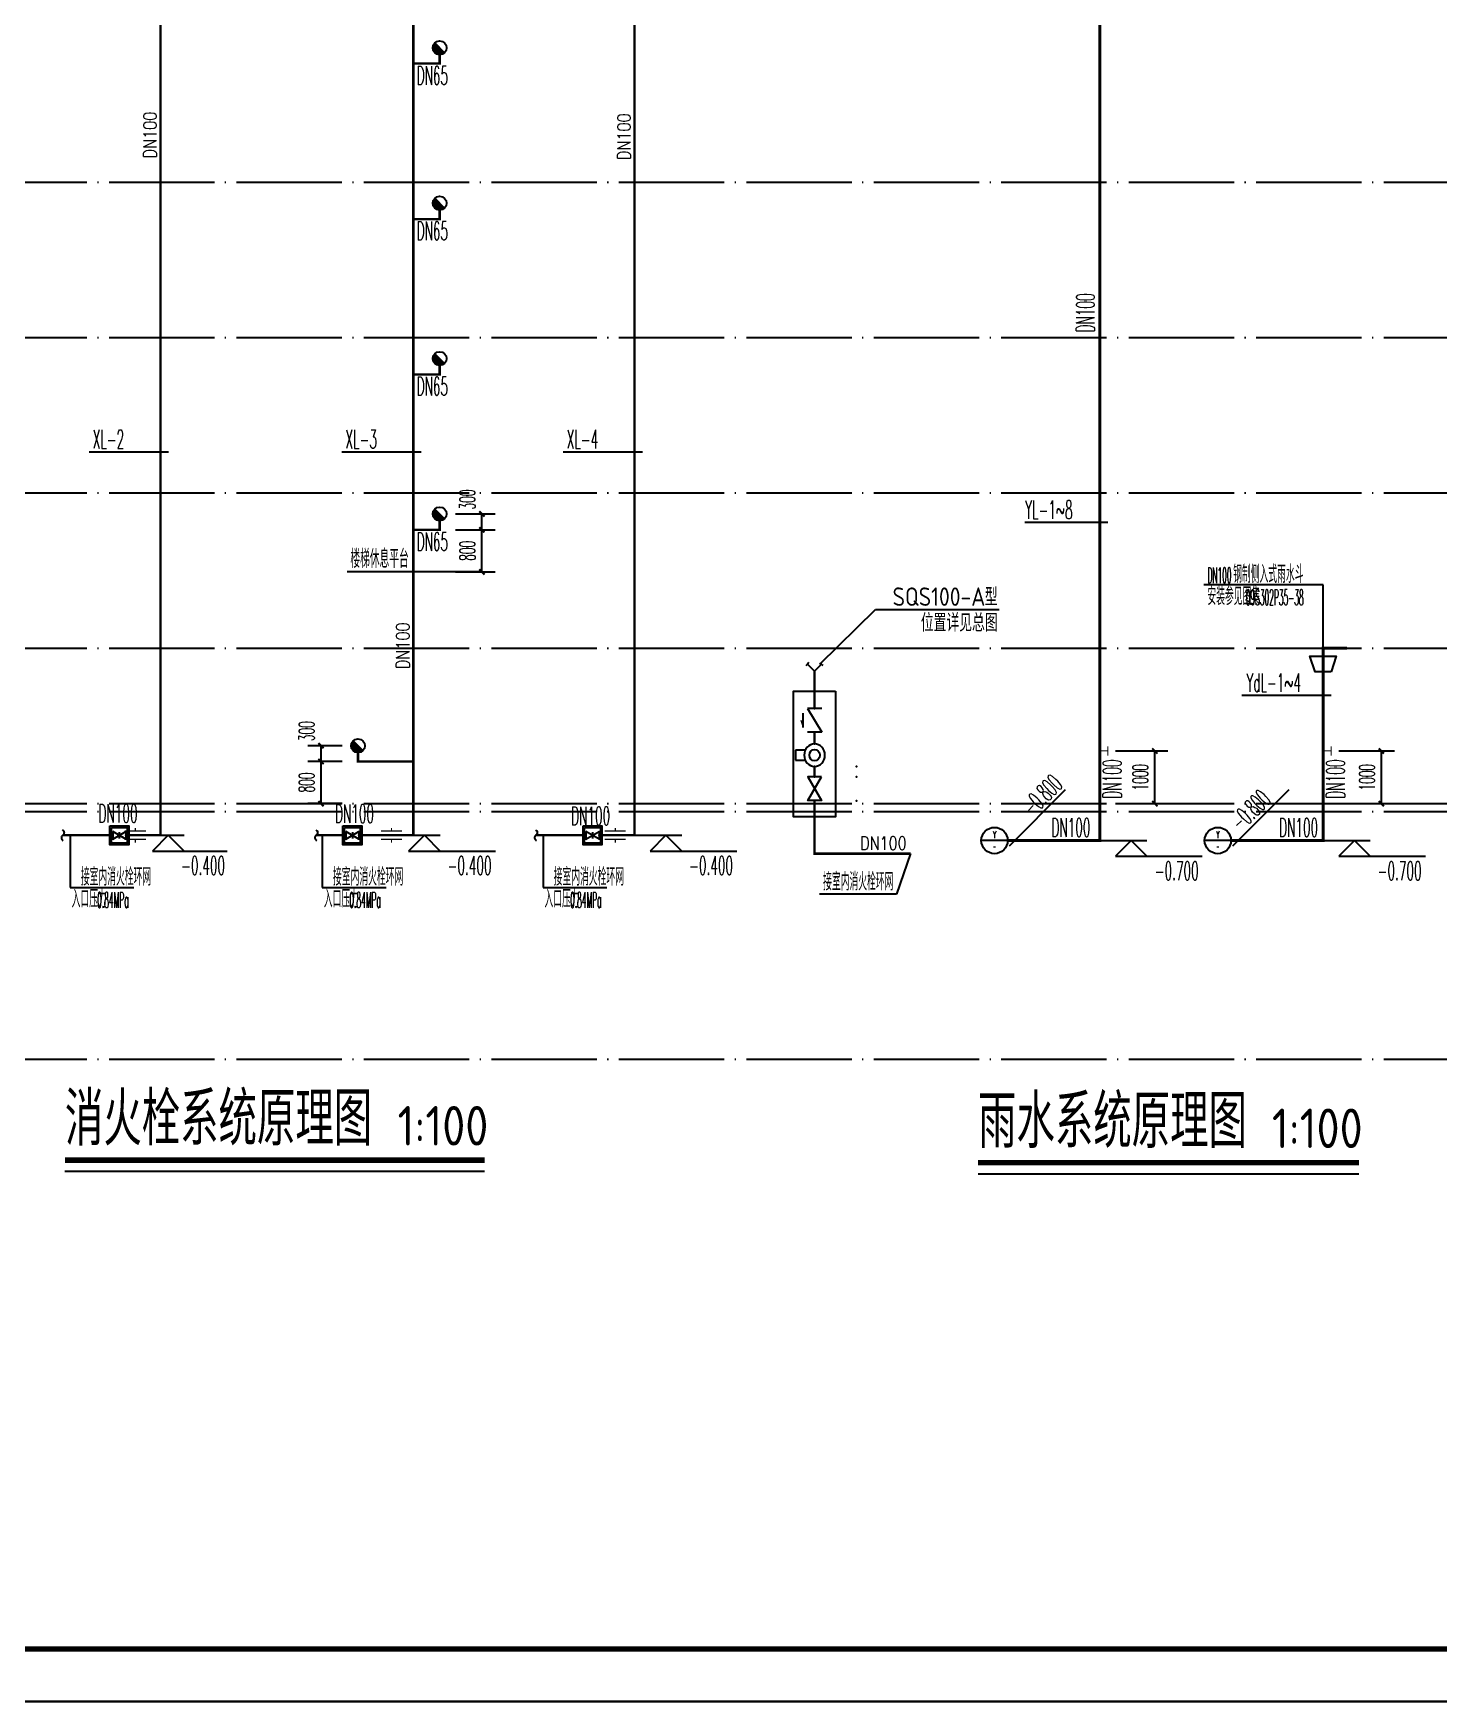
# Model space of a CAD drawing. Extents: x 27938 to 1507990, y 110129 to 923079.
# Drawn here: x 1215721 to 1242401, y 644286 to 675961 of the extents above; entities that cross this region are included whole.
import ezdxf
from ezdxf.enums import TextEntityAlignment as Align

# ---------------------------------------------------------------- set-up
doc = ezdxf.new("R2010")
doc.units = 0
doc.header["$LTSCALE"] = 1000
doc.header["$MEASUREMENT"] = 0
doc.linetypes.add('DOTE', pattern=[2.42, 2, -0.2, 0.02, -0.2])
for name, color, linetype in [('-JS', 4, 'Continuous'), ('DIM_SYMB', 3, 'Continuous'), ('DIM_不分区消火栓', 1, 'Continuous'), ('DIM_消防', 3, 'Continuous'), ('DIM_雨水', 4, 'Continuous'), ('EQUIP_污水', 7, 'Continuous'), ('EQUIP_消火栓', 7, 'Continuous'), ('EQUIP_消防', 7, 'Continuous'), ('EQUIP_阀门', 7, 'Continuous'), ('PIPE-不分区消火栓', 1, 'TG_X'), ('PIPE-雨水', 4, 'TG_Y'), ('TEXT_不分区消火栓', 7, 'Continuous'), ('TWT', 7, 'Continuous'), ('TWT_DIM', 3, 'Continuous'), ('TWT_ELEV', 3, 'Continuous'), ('TWT_LEAD', 3, 'Continuous'), ('TWT_TITLE', 7, 'Continuous'), ('VALVE_污水', 7, 'Continuous'), ('VALVE_消防', 7, 'Continuous'), ('VPIPE_DIM', 3, 'Continuous'), ('WELL_雨水', 4, 'Continuous'), ('图框', 140, 'Continuous')]:
    doc.layers.add(name, color=color, linetype=linetype)
doc.styles.add('_TCH_DIM_T3', font='SIMPLEX.shx', dxfattribs={"width": 0.494118, "bigfont": 'GBCBIG.shx'})
doc.styles.add('_TWT_PIPEDN', font='SIMPLEX', dxfattribs={"width": 0.8, "height": 3.5, "bigfont": 'HZTXT'})
doc.styles.add('_TWT_SERIAL', font='SIMPLEX', dxfattribs={"width": 0.8, "height": 3.5, "bigfont": 'HZTXT'})
doc.styles.get("Standard").update_dxf_attribs({"font": 'gbenor.shx', "bigfont": 'gbcbig.shx'})
doc.styles.add('TG_LINETYPE', font='SIMPLEX', dxfattribs={"width": 0.8, "height": 3, "bigfont": 'HZTXT'})
doc.linetypes.add('TG_X', pattern='A,2,-0.229,["X",TG_LINETYPE,S=0.1,R=0,X=-0.229,Y=-0.15],0', length=2.229)
doc.linetypes.add('TG_Y', pattern='A,2,-0.229,["Y",TG_LINETYPE,S=0.1,R=0,X=-0.229,Y=-0.15],0', length=2.229)
doc.dimstyles.new('_TWT_ARCH&&100', dxfattribs={"dimtxt": 297.5, "dimasz": 100, "dimexe": 250, "dimexo": 300, "dimgap": 126.25, "dimtad": 1, "dimdec": 0, "dimzin": 0, "dimdsep": 46, "dimtxsty": '_TCH_DIM_T3', "dimblk": 'ARCHTICK', "dimcen": 0.09, "dimclrt": 7, "dimazin": 2, "dimtfac": 1, "dimtdec": 0, "dimtix": 1, "dimtmove": 2, "dimatfit": 3, "dimfxl": 1, "dimtolj": 1, "dimtzin": 0, "dimarcsym": 0})

# ---------------------------------------------------------------- blocks, each defined once
blk = doc.blocks.new('$TwtSys$00000386')
blk.add_line((-93, 93, 0), (93, -93, 0))
blk.add_circle((0, 0, 0), 131)
at = {"color": 0}
for points in [[(34, -127, 0), (-127, 34, 0), (93, -93, 0), (-93, 93, 0)], [(-34, -127, 0), (-127, -34, 0), (34, -127, 0), (-127, 34, 0)], [(-93, -93, 0), (-93, -93, 0), (-34, -127, 0), (-127, -34, 0)]]:
    blk.add_solid(points, dxfattribs=at)
at = {"flags": 9}
blk.add_attdef('A', (0, 0, 0), '', height=0.00524, dxfattribs=at)
blk = doc.blocks.new('$VALVE$00000296')
for points in [[(-125, 72), (-125, -72), (125, 72), (125, -72), (-125, 72)], [(0, 60), (0, -64)]]:
    blk.add_lwpolyline(points)
for p in [(-125, 0), (125, 0)]:
    blk.add_point(p)
blk = doc.blocks.new('$TwtSys$00000132')
at = {"elevation": 0}
blk.add_lwpolyline([(7, -101, -0.575183), (0, 0, 0.604745), (-11, 101, 16.924828)], format="xyb", dxfattribs=at)
blk = doc.blocks.new('$TWTSYS$00000187')
blk.add_circle((0, 0, 0), 0.5)
blk = doc.blocks.new('$VALVE$00000553')
at = {"const_width": 30}
for points in [[(0, 100), (-250, 100), (-250, 100)], [(0, 100), (0, 175)], [(0, 100), (250, 100), (250, 100)], [(-250, -100), (-250, -100), (0, -100)], [(250, -100), (250, -100), (0, -100)], [(0, -175), (0, -100)]]:
    blk.add_lwpolyline(points, dxfattribs=at)
blk = doc.blocks.new('_ArchTick')
at = {"color": 0, "linetype": 'ByBlock', "const_width": 0.4}
blk.add_lwpolyline([(-0.5, -0.5), (0.5, 0.5)], dxfattribs=at)
blk = doc.blocks.new('*D312')
at = {"layer": 'Defpoints', "color": 0}
for p in [(1221182, 662436), (1221884, 662436), (1221884, 662136)]:
    blk.add_point(p, dxfattribs=at)
at = {"layer": 'TWT_DIM', "color": 0, "lineweight": -2}
for p, q in [((1221584, 662436), (1220932, 662436)), ((1221182, 662136), (1221182, 662436)), ((1221584, 662136), (1220932, 662136))]:
    blk.add_line(p, q, dxfattribs=at)
at = {"layer": 'TWT_DIM', "color": 0, "lineweight": -2, "xscale": 100, "yscale": 100, "zscale": 100}
for p, rotation in [((1221182, 662436), 90), ((1221182, 662136), 270)]:
    blk.add_blockref('_ArchTick', p, dxfattribs=dict(at, rotation=rotation))
at = {"layer": 'TWT_DIM', "color": 7, "insert": (1220907, 662711), "char_height": 297.5, "attachment_point": 5, "rotation": 90, "style": '_TCH_DIM_T3'}
blk.add_mtext('\\A1;300', dxfattribs=at)
blk = doc.blocks.new('*D313')
at = {"layer": 'Defpoints', "color": 0}
for p in [(1221182, 662136), (1221884, 662136), (1221884, 661336)]:
    blk.add_point(p, dxfattribs=at)
at = {"layer": 'TWT_DIM', "color": 0, "lineweight": -2}
for p, q in [((1221584, 662136), (1220932, 662136)), ((1221182, 661336), (1221182, 662136)), ((1221584, 661336), (1220932, 661336))]:
    blk.add_line(p, q, dxfattribs=at)
at = {"layer": 'TWT_DIM', "color": 0, "lineweight": -2, "xscale": 100, "yscale": 100, "zscale": 100}
for p, rotation in [((1221182, 662136), 90), ((1221182, 661336), 270)]:
    blk.add_blockref('_ArchTick', p, dxfattribs=dict(at, rotation=rotation))
at = {"layer": 'TWT_DIM', "color": 7, "insert": (1220907, 661736), "char_height": 297.5, "attachment_point": 5, "rotation": 90, "style": '_TCH_DIM_T3'}
blk.add_mtext('\\A1;800', dxfattribs=at)
blk = doc.blocks.new('*D323')
at = {"layer": 'Defpoints', "color": 0}
for p in [(1240208, 662336), (1241314, 662336), (1240208, 661336)]:
    blk.add_point(p, dxfattribs=at)
at = {"layer": 'TWT_DIM', "color": 0, "lineweight": -2}
for p, q in [((1240508, 662336), (1241564, 662336)), ((1241314, 661336), (1241314, 662336)), ((1240508, 661336), (1241564, 661336))]:
    blk.add_line(p, q, dxfattribs=at)
at = {"layer": 'TWT_DIM', "color": 0, "lineweight": -2, "xscale": 100, "yscale": 100, "zscale": 100}
for p, rotation in [((1241314, 662336), 90), ((1241314, 661336), 270)]:
    blk.add_blockref('_ArchTick', p, dxfattribs=dict(at, rotation=rotation))
at = {"layer": 'TWT_DIM', "color": 7, "insert": (1241039, 661836), "char_height": 297.5, "attachment_point": 5, "rotation": 90, "style": '_TCH_DIM_T3'}
blk.add_mtext('\\A1;1000', dxfattribs=at)
blk = doc.blocks.new('*D324')
at = {"layer": 'Defpoints', "color": 0}
for p in [(1235968, 662336), (1237012, 662336), (1235968, 661336)]:
    blk.add_point(p, dxfattribs=at)
at = {"layer": 'TWT_DIM', "color": 0, "lineweight": -2}
for p, q in [((1236268, 662336), (1237262, 662336)), ((1237012, 661336), (1237012, 662336)), ((1236268, 661336), (1237262, 661336))]:
    blk.add_line(p, q, dxfattribs=at)
at = {"layer": 'TWT_DIM', "color": 0, "lineweight": -2, "xscale": 100, "yscale": 100, "zscale": 100}
for p, rotation in [((1237012, 662336), 90), ((1237012, 661336), 270)]:
    blk.add_blockref('_ArchTick', p, dxfattribs=dict(at, rotation=rotation))
at = {"layer": 'TWT_DIM', "color": 7, "insert": (1236737, 661836), "char_height": 297.5, "attachment_point": 5, "rotation": 90, "style": '_TCH_DIM_T3'}
blk.add_mtext('\\A1;1000', dxfattribs=at)
blk = doc.blocks.new('*D327')
at = {"layer": 'Defpoints', "color": 0}
for p in [(1223435, 666836), (1224236, 666836), (1223435, 666536)]:
    blk.add_point(p, dxfattribs=at)
at = {"layer": 'TWT_DIM', "color": 0, "lineweight": -2}
for p, q in [((1223735, 666836), (1224486, 666836)), ((1224236, 666536), (1224236, 666836)), ((1223735, 666536), (1224486, 666536))]:
    blk.add_line(p, q, dxfattribs=at)
at = {"layer": 'TWT_DIM', "color": 0, "lineweight": -2, "xscale": 100, "yscale": 100, "zscale": 100}
for p, rotation in [((1224236, 666836), 90), ((1224236, 666536), 270)]:
    blk.add_blockref('_ArchTick', p, dxfattribs=dict(at, rotation=rotation))
at = {"layer": 'TWT_DIM', "color": 7, "insert": (1223961, 667111), "char_height": 297.5, "attachment_point": 5, "rotation": 90, "style": '_TCH_DIM_T3'}
blk.add_mtext('\\A1;300', dxfattribs=at)
blk = doc.blocks.new('*D328')
at = {"layer": 'Defpoints', "color": 0}
for p in [(1223435, 666536), (1224236, 666536), (1223435, 665736)]:
    blk.add_point(p, dxfattribs=at)
at = {"layer": 'TWT_DIM', "color": 0, "lineweight": -2}
for p, q in [((1223735, 666536), (1224486, 666536)), ((1224236, 665736), (1224236, 666536)), ((1223735, 665736), (1224486, 665736))]:
    blk.add_line(p, q, dxfattribs=at)
at = {"layer": 'TWT_DIM', "color": 0, "lineweight": -2, "xscale": 100, "yscale": 100, "zscale": 100}
for p, rotation in [((1224236, 666536), 90), ((1224236, 665736), 270)]:
    blk.add_blockref('_ArchTick', p, dxfattribs=dict(at, rotation=rotation))
at = {"layer": 'TWT_DIM', "color": 7, "insert": (1223961, 666136), "char_height": 297.5, "attachment_point": 5, "rotation": 90, "style": '_TCH_DIM_T3'}
blk.add_mtext('\\A1;800', dxfattribs=at)
blk = doc.blocks.new('$ATTACHMENT$00000073')
at = {"const_width": 20}
for points in [[(0, 0), (150, 0)], [(150, 90), (150, -90)]]:
    blk.add_lwpolyline(points, dxfattribs=at)
blk = doc.blocks.new('$VALVE$00000295')
blk.add_lwpolyline([(-125, 72), (-125, -72), (125, 72), (125, -72), (-125, 72)])
for p in [(-125, 0), (125, 0)]:
    blk.add_point(p)
blk = doc.blocks.new('$VALVE$00000315')
for p, q in [((-125, -75), (-125, 75)), ((-125, 75), (125, -75)), ((-75, 125), (75, 125)), ((125, -75), (125, 75))]:
    blk.add_line(p, q)
for p in [(-125, 0), (125, 0)]:
    blk.add_point(p)
blk.add_solid([(0, 125), (0, 150), (75, 125)])
blk = doc.blocks.new('$VALVE$00000751')
for p, q in [((-53, -108), (-53, -221)), ((53, -221), (53, -108)), ((-53, -221), (53, -221))]:
    blk.add_line(p, q)
blk.add_lwpolyline([(-120, 0, 1), (120, 0, 1), (-120, 0, 1.76642)], format="xyb")
blk.add_circle((0, 0), 60)
for p in [(-120, 0), (120, 0)]:
    blk.add_point(p)
blk = doc.blocks.new('$ATTACHMENT$00000194')
for p, q in [((0, 0), (134, 134)), ((0, 0), (134, -134)), ((107, 162), (134, 134)), ((161, 107), (134, 134)), ((107, -161), (134, -134)), ((161, -107), (134, -134))]:
    blk.add_line(p, q)

msp = doc.modelspace()

# ---------------------------------------------------------------- hatches: boundary and pattern name
at = {"layer": 'PIPE-不分区消火栓'}
for points in [[(1223434.8, 675385.9), (1223434.8, 675363.4), (1223457.3, 675363.4)], [(1223434.8, 675385.9), (1223457.3, 675385.9), (1223457.3, 675363.4)], [(1223434.8, 675385.9), (1223457.3, 675385.9), (1223457.3, 675363.4)], [(1223434.8, 675385.9), (1223434.8, 675363.4), (1223457.3, 675363.4)], [(1223434.8, 672435.9), (1223434.8, 672413.4), (1223457.3, 672413.4)], [(1223434.8, 672435.9), (1223457.3, 672435.9), (1223457.3, 672413.4)], [(1223434.8, 672435.9), (1223457.3, 672435.9), (1223457.3, 672413.4)], [(1223434.8, 672435.9), (1223434.8, 672413.4), (1223457.3, 672413.4)], [(1223434.8, 669485.9), (1223434.8, 669463.4), (1223457.3, 669463.4)], [(1223434.8, 669485.9), (1223457.3, 669485.9), (1223457.3, 669463.4)], [(1223434.8, 669485.9), (1223457.3, 669485.9), (1223457.3, 669463.4)], [(1223434.8, 669485.9), (1223434.8, 669463.4), (1223457.3, 669463.4)], [(1223434.8, 666535.9), (1223434.8, 666513.4), (1223457.3, 666513.4)], [(1223434.8, 666535.9), (1223457.3, 666535.9), (1223457.3, 666513.4)], [(1223434.8, 666535.9), (1223457.3, 666535.9), (1223457.3, 666513.4)], [(1223434.8, 666535.9), (1223434.8, 666513.4), (1223457.3, 666513.4)], [(1218134.8, 663785.9), (1218134.8, 663763.4), (1218157.3, 663763.4)], [(1218134.8, 663785.9), (1218157.3, 663785.9), (1218157.3, 663763.4)], [(1222934.8, 663785.9), (1222934.8, 663763.4), (1222957.3, 663763.4)], [(1222934.8, 663785.9), (1222957.3, 663785.9), (1222957.3, 663763.4)], [(1227134.8, 663785.9), (1227134.8, 663763.4), (1227157.3, 663763.4)], [(1227134.8, 663785.9), (1227157.3, 663785.9), (1227157.3, 663763.4)], [(1221884.3, 662135.8), (1221884.3, 662113.3), (1221861.8, 662113.3)], [(1221884.3, 662135.8), (1221861.8, 662135.8), (1221861.8, 662113.3)], [(1218134.8, 660735.9), (1218157.3, 660735.9), (1218157.3, 660713.4)], [(1218134.8, 660735.9), (1218134.8, 660713.4), (1218157.3, 660713.4)], [(1222934.8, 660735.9), (1222957.3, 660735.9), (1222957.3, 660713.4)], [(1222934.8, 660735.9), (1222934.8, 660713.4), (1222957.3, 660713.4)], [(1227134.8, 660735.9), (1227157.3, 660735.9), (1227157.3, 660713.4)], [(1227134.8, 660735.9), (1227134.8, 660713.4), (1227157.3, 660713.4)], [(1230552.5, 660386.2), (1230530, 660386.2), (1230530, 660363.7)], [(1230552.5, 660386.2), (1230552.5, 660363.7), (1230530, 660363.7)]]:
    msp.add_hatch(color=256, dxfattribs=at).paths.add_polyline_path(points)
at = {"layer": 'PIPE-雨水'}
for points in [[(1240208.4, 664285.9), (1240208.4, 664313.4), (1240180.9, 664313.4)], [(1240208.4, 664285.9), (1240180.9, 664285.9), (1240180.9, 664313.4)], [(1240208.4, 664285.9), (1240208.4, 664313.4), (1240180.9, 664313.4)], [(1240208.4, 664285.9), (1240180.9, 664285.9), (1240180.9, 664313.4)], [(1235968.1, 660635.9), (1235968.1, 660608.4), (1235995.6, 660608.4)], [(1235968.1, 660635.9), (1235995.6, 660635.9), (1235995.6, 660608.4)], [(1235968.1, 660635.9), (1235995.6, 660635.9), (1235995.6, 660608.4)], [(1235968.1, 660635.9), (1235968.1, 660608.4), (1235995.6, 660608.4)], [(1240208.4, 660635.9), (1240208.4, 660608.4), (1240235.9, 660608.4)], [(1240208.4, 660635.9), (1240235.9, 660635.9), (1240235.9, 660608.4)], [(1240208.4, 660635.9), (1240235.9, 660635.9), (1240235.9, 660608.4)], [(1240208.4, 660635.9), (1240208.4, 660608.4), (1240235.9, 660608.4)]]:
    msp.add_hatch(color=256, dxfattribs=at).paths.add_polyline_path(points)

# ---------------------------------------------------------------- linework, layer by layer
at = {"layer": '-JS'}
for points in [[(1217172.8, 660913.9), (1217532.8, 660913.9), (1217532.8, 660555.9), (1217172.8, 660555.9)], [(1217202.8, 660883.9), (1217502.8, 660883.9), (1217502.8, 660585.9), (1217202.8, 660585.9)], [(1221598.2, 660913.9), (1221958.2, 660913.9), (1221958.2, 660555.9), (1221598.2, 660555.9)], [(1221628.2, 660883.9), (1221928.2, 660883.9), (1221928.2, 660585.9), (1221628.2, 660585.9)], [(1226156.6, 660913.9), (1226516.6, 660913.9), (1226516.6, 660555.9), (1226156.6, 660555.9)], [(1226186.6, 660883.9), (1226486.6, 660883.9), (1226486.6, 660585.9), (1226186.6, 660585.9)]]:
    msp.add_lwpolyline(points, close=True, dxfattribs=at)
at = {"ltscale": 0.5}
msp.add_lwpolyline([(1224191.4, 665735.9), (1221678.2, 665735.9)], dxfattribs=at)
msp.add_lwpolyline([(1230950, 663469.5), (1230950, 661088.3), (1230155.1, 661088.3), (1230155.1, 663469.5)], close=True)
for p in [(1230552.5, 663141.1), (1230552.5, 662691.1), (1230552.5, 662472), (1230552.5, 662040), (1231347.4, 662040), (1230552.5, 661842.9), (1231347.4, 661842.9), (1230552.5, 661392.2), (1231347.4, 661392.2)]:
    msp.add_point(p)
at = {"layer": 'DIM_SYMB', "const_width": 105}
for points in [[(1216320, 654567.7), (1224286.2, 654567.7)], [(1233657, 654519.6), (1240885.9, 654519.6)]]:
    msp.add_lwpolyline(points, dxfattribs=at)
at = {"layer": 'DIM_SYMB'}
for points in [[(1216320, 654357.7), (1224286.2, 654357.7)], [(1233657, 654309.6), (1240885.9, 654309.6)]]:
    msp.add_lwpolyline(points, dxfattribs=at)
at = {"layer": 'DIM_不分区消火栓'}
for p, q in [((1216419.8, 660735.9), (1216419.8, 659744.2)), ((1221207, 660735.9), (1221207, 659744.2)), ((1225397, 660735.9), (1225397, 659744.2)), ((1232374.7, 660386.2), (1232107.7, 659617.1)), ((1216419.8, 659744.2), (1217630.9, 659744.2)), ((1221207, 659744.2), (1222418, 659744.2)), ((1225397, 659744.2), (1226608, 659744.2)), ((1232107.7, 659617.1), (1230644.8, 659617.1))]:
    msp.add_line(p, q, dxfattribs=at)
at = {"layer": 'DIM_消防'}
for p, q in [((1218284.8, 668010.9), (1216777.2, 668010.9)), ((1223084.8, 668010.9), (1221577.2, 668010.9)), ((1227284.8, 668010.9), (1225777.2, 668010.9)), ((1235313.5, 661595.8), (1234247.5, 660529.8)), ((1239553.7, 661595.8), (1238487.7, 660529.8))]:
    msp.add_line(p, q, dxfattribs=at)
at = {"layer": 'DIM_雨水'}
for p, q in [((1236118.1, 666671.8), (1234541.5, 666671.8)), ((1240208.4, 665489.5), (1237941.1, 665489.5)), ((1240208.4, 664285.9), (1240208.4, 665489.5)), ((1240358.4, 663389.2), (1238666.7, 663389.2)), ((1234218.1, 660635.9), (1233718.1, 660635.9)), ((1238458.4, 660635.9), (1237958.4, 660635.9))]:
    msp.add_line(p, q, dxfattribs=at)
for centre in [(1233968.1, 660635.9), (1238208.4, 660635.9)]:
    msp.add_circle(centre, 250, dxfattribs=at)
at = {"layer": 'PIPE-不分区消火栓', "const_width": 45}
for points in [[(1218134.8, 660735.9), (1218134.8, 687329.3)], [(1227134.8, 660735.9), (1227134.8, 687266.1)], [(1222934.8, 675385.9), (1222934.8, 678335.9)], [(1222934.8, 672435.9), (1222934.8, 675385.9)], [(1222934.8, 675385.9), (1223434.8, 675385.9)], [(1223434.8, 675385.9), (1223434.8, 675554.9)], [(1223434.8, 672435.9), (1223434.8, 672604.9)], [(1222934.8, 669485.9), (1222934.8, 672435.9)], [(1222934.8, 672435.9), (1223434.8, 672435.9)], [(1223434.8, 669485.9), (1223434.8, 669654.9)], [(1222934.8, 666535.9), (1222934.8, 669485.9)], [(1222934.8, 669485.9), (1223434.8, 669485.9)], [(1222934.8, 666535.9), (1223434.8, 666535.9)], [(1222934.8, 662135.8), (1222934.8, 666535.9)], [(1223434.8, 666535.9), (1223434.8, 666704.9)], [(1230552.5, 663853), (1230552.5, 663141.1)], [(1230552.5, 662691.1), (1230552.5, 662472)], [(1221884.3, 662135.8), (1221884.3, 662304.8)], [(1222934.8, 662135.8), (1221884.3, 662135.8)], [(1222934.8, 660735.9), (1222934.8, 662135.8)], [(1230552.5, 662040), (1230552.5, 661842.9)], [(1230552.5, 661392.2), (1230552.5, 660386.2)], [(1216277.8, 660735.9), (1217227.8, 660735.9)], [(1217477.8, 660735.9), (1218134.8, 660735.9)], [(1221091.9, 660735.9), (1221653.2, 660735.9)], [(1221903.2, 660735.9), (1222934.8, 660735.9)], [(1225261.6, 660735.9), (1226211.6, 660735.9)], [(1226461.6, 660735.9), (1227134.8, 660735.9)], [(1230552.5, 660386.2), (1231347.4, 660386.2)], [(1231347.4, 660386.2), (1232374.7, 660386.2)]]:
    msp.add_lwpolyline(points, dxfattribs=at)
at = {"layer": 'PIPE-雨水', "const_width": 55}
for points in [[(1235968.1, 662335.9), (1235968.1, 684885.9)], [(1240208.4, 664285.9), (1240658.4, 664285.9)], [(1240208.4, 662335.9), (1240208.4, 664285.9)], [(1235968.1, 660635.9), (1235968.1, 662335.9)], [(1240208.4, 660635.9), (1240208.4, 662335.9)], [(1234218.1, 660635.9), (1235968.1, 660635.9)], [(1238458.4, 660635.9), (1240208.4, 660635.9)]]:
    msp.add_lwpolyline(points, dxfattribs=at)
at = {"layer": 'TWT', "color": 8, "linetype": 'DOTE'}
for p, q in [((1192957.9, 673135.9), (1304719.7, 673135.9)), ((1192957.9, 670185.9), (1304719.7, 670185.9)), ((1192957.9, 667235.9), (1304719.7, 667235.9)), ((1192957.9, 664285.9), (1304719.7, 664285.9)), ((1192957.9, 661335.9), (1304719.7, 661335.9)), ((1192957.9, 661185.9), (1304719.7, 661185.9)), ((1192957.9, 656485.9), (1304719.7, 656485.9))]:
    msp.add_line(p, q, dxfattribs=at)
at = {"layer": 'TWT_ELEV'}
for p, q in [((1217687.1, 660735.9), (1218582.4, 660735.9)), ((1218282.4, 660735.9), (1217982.4, 660435.9)), ((1217982.4, 660435.9), (1219401.5, 660435.9)), ((1218282.4, 660735.9), (1218582.4, 660435.9)), ((1222550.3, 660735.9), (1223445.5, 660735.9)), ((1223145.5, 660735.9), (1222845.5, 660435.9)), ((1222845.5, 660435.9), (1224494.9, 660435.9)), ((1223145.5, 660735.9), (1223445.5, 660435.9)), ((1227134.8, 660735.9), (1228030, 660735.9)), ((1227730, 660735.9), (1227430, 660435.9)), ((1227430, 660435.9), (1229079.4, 660435.9)), ((1227730, 660735.9), (1228030, 660435.9)), ((1235968.1, 660635.9), (1236863.4, 660635.9)), ((1236563.4, 660635.9), (1236263.4, 660335.9)), ((1236563.4, 660635.9), (1236863.4, 660335.9)), ((1240208.4, 660635.9), (1241103.6, 660635.9)), ((1240803.6, 660635.9), (1240503.6, 660335.9)), ((1240803.6, 660635.9), (1241103.6, 660335.9)), ((1236263.4, 660335.9), (1237912.8, 660335.9)), ((1240503.6, 660335.9), (1242153, 660335.9))]:
    msp.add_line(p, q, dxfattribs=at)
at = {"layer": 'TWT_LEAD'}
for p, q in [((1230655.2, 663986.2), (1231708.5, 665021.1)), ((1231708.5, 665021.1), (1234058.7, 665021.1))]:
    msp.add_line(p, q, dxfattribs=at)
at = {"layer": 'TWT_TITLE'}
msp.add_lwpolyline([(1189457.9, 644285.9), (1315557.9, 644285.9), (1315557.9, 703685.9), (1189457.9, 703685.9)], close=True, dxfattribs=at)
at = {"layer": 'TWT_TITLE', "const_width": 100}
msp.add_lwpolyline([(1191957.9, 645285.9), (1314557.9, 645285.9), (1314557.9, 702685.9), (1191957.9, 702685.9)], close=True, dxfattribs=at)
at = {"layer": 'VPIPE_DIM', "lineweight": -3, "elevation": 0}
msp.add_lwpolyline([(1240358.4, 663835.9), (1240058.4, 663835.9), (1239958.4, 664135.9), (1240458.4, 664135.9)], close=True, dxfattribs=at)
at = {"layer": '图框'}
msp.add_lwpolyline([(1189457.9, 703685.9), (1315557.9, 703685.9), (1315557.9, 644285.9), (1189457.9, 644285.9)], close=True, dxfattribs=at)
msp.add_lwpolyline([(1189457.9, 703685.9), (1315557.9, 703685.9), (1315557.9, 644285.9), (1189457.9, 644285.9)], close=True, dxfattribs=at)
at = {"layer": '图框', "const_width": 100}
msp.add_lwpolyline([(1314557.9, 645285.9), (1314557.9, 702685.9), (1191957.9, 702685.9), (1191957.9, 645285.9)], close=True, dxfattribs=at)

# ---------------------------------------------------------------- block references
at = {"layer": 'EQUIP_污水'}
for p in [(1235968.1, 662335.9), (1240208.4, 662335.9)]:
    msp.add_blockref('$ATTACHMENT$00000073', p, dxfattribs=at)
at = {"layer": 'EQUIP_消火栓'}
for p in [(1223434.8, 675685.9), (1223434.8, 672735.9), (1223434.8, 669785.9), (1223434.8, 666835.9), (1221884.3, 662435.8)]:
    msp.add_blockref('$TwtSys$00000386', p, dxfattribs=at)
at = {"layer": 'EQUIP_消防', "yscale": -1, "rotation": 90.00000000000001}
msp.add_blockref('$ATTACHMENT$00000194', (1230552.5, 663853), dxfattribs=at)
at = {"layer": 'EQUIP_消防', "rotation": 180}
for p in [(1216277.8, 660735.9), (1221091.9, 660735.9), (1225261.6, 660735.9)]:
    msp.add_blockref('$TwtSys$00000132', p, dxfattribs=at)
at = {"layer": 'EQUIP_阀门', "xscale": 1.8, "zscale": 1.8, "rotation": 270}
for name, p, yscale in [('$VALVE$00000315', (1230552.5, 662916.1), -1.8), ('$VALVE$00000751', (1230552.5, 662256), 1.65), ('$VALVE$00000295', (1230552.5, 661617.6), 1.8)]:
    msp.add_blockref(name, p, dxfattribs=dict(at, yscale=yscale))
at = {"layer": 'VALVE_污水', "xscale": 0.8, "yscale": -0.8, "zscale": 0.8, "rotation": 180.0000000001393}
for p in [(1217656.6, 660735.9), (1222519.7, 660735.9), (1226767.6, 660735.9)]:
    msp.add_blockref('$VALVE$00000553', p, dxfattribs=at)
at = {"layer": 'VALVE_消防', "xscale": -1, "yscale": -1, "rotation": 180}
for p in [(1217352.8, 660735.9), (1221778.2, 660735.9), (1226336.6, 660735.9)]:
    msp.add_blockref('$VALVE$00000296', p, dxfattribs=at)
at = {"layer": 'WELL_雨水', "xscale": 500, "yscale": 500, "zscale": 500}
for p in [(1233968.1, 660635.9), (1238208.4, 660635.9)]:
    msp.add_blockref('$TWTSYS$00000187', p, dxfattribs=at)

# ---------------------------------------------------------------- texts
at = {"layer": 'DIM_SYMB', "color": 7}
for s, height, p in [('消火栓系统原理图', 1012.77, (1216320, 654844.7)), ('雨水系统原理图', 1012.77, (1233657, 654796.6)), ('1:100', 750, (1222635.7, 654844.7)), ('1:100', 750, (1239235.4, 654796.6))]:
    msp.add_text(s, height=height, dxfattribs=at).set_placement(p)
at = {"layer": 'DIM_不分区消火栓', "color": 7, "style": '_TCH_DIM_T3'}
for s, height, width, p in [('接室内消火栓环网', 337.59, 0.494118, (1216622.6, 659779.2)), ('接室内消火栓环网', 337.59, 0.494118, (1221409.7, 659779.2)), ('接室内消火栓环网', 337.59, 0.494118, (1225599.8, 659779.2)), ('接室内消火栓环网', 337.59, 0.494118, (1230714.8, 659687.1)), ('入口压力', 337.59, 0.494118, (1216447.6, 659359.2)), ('0.84MPa', 297.5, 0.348789, (1216933.3, 659359.2)), ('入口压力', 337.59, 0.494118, (1221234.8, 659359.2)), ('0.84MPa', 297.5, 0.348789, (1221720.5, 659359.2)), ('入口压力', 337.59, 0.494118, (1225424.8, 659359.2)), ('0.84MPa', 297.5, 0.348789, (1225910.5, 659359.2))]:
    msp.add_text(s, height=height, dxfattribs=dict(at, width=width)).set_placement(p)
at = {"layer": 'DIM_消防', "color": 7, "style": '_TWT_SERIAL', "width": 0.48}
for s, p in [('DN65', (1222996.5, 674986.6)), ('DN65', (1222996.5, 672036.6)), ('DN65', (1222996.5, 669086.6)), ('XL-2', (1216847.2, 668080.9)), ('XL-3', (1221647.2, 668080.9)), ('XL-4', (1225847.2, 668080.9)), ('DN65', (1222996.5, 666136.6)), ('楼梯休息平台', (1221739.9, 665810.4)), ('DN100', (1216957, 660975.2)), ('DN100', (1221446.8, 660970.4)), ('DN100', (1225929.9, 660927))]:
    msp.add_text(s, height=350, dxfattribs=at).set_placement(p)
for p in [(1234698.8, 661080), (1238651.5, 660792.6)]:
    msp.add_text('-0.800', height=350, rotation=45, dxfattribs=at).set_placement(p)
at = {"layer": 'DIM_雨水', "color": 7, "style": '_TWT_SERIAL', "width": 0.48}
for p in [(1235870.4, 670282.3), (1236377.9, 661432.3), (1240618.1, 661432.3)]:
    msp.add_text('DN100', height=350, rotation=90, dxfattribs=at).set_placement(p)
at = {"layer": 'DIM_雨水', "color": 7}
for s, height, style, width, p in [('YL-1~8', 350, '_TWT_SERIAL', 0.48, (1234551.8, 666741.8)), ('DN100', 297.5, '_TCH_DIM_T3', 0.348789, (1238011.1, 665524.5)), ('钢制侧入式雨水斗', 337.59, '_TCH_DIM_T3', 0.494118, (1238500.3, 665524.5)), ('安装参见图集', 337.59, '_TCH_DIM_T3', 0.494118, (1238011.1, 665104.5)), ('09S302P35-38', 297.5, '_TCH_DIM_T3', 0.348789, (1238739.7, 665104.5)), ('YdL-1~4', 350, '_TWT_SERIAL', 0.48, (1238752.7, 663459.2)), ('DN100', 350, '_TWT_SERIAL', 0.48, (1235048.2, 660707)), ('DN100', 350, '_TWT_SERIAL', 0.48, (1239371.2, 660707))]:
    msp.add_text(s, height=height, dxfattribs=dict(at, style=style, width=width)).set_placement(p)
at = {"layer": 'DIM_雨水', "color": 7, "style": '_TWT_SERIAL'}
for s, height, width, p, p2 in [('Y', 133.5, 0.6, (1233940.7, 660681.7), (1234001.7, 660681.7)), ('Y', 133.5, 0.6, (1238177.8, 660681.7), (1238238.9, 660681.7)), ('-', 134.2, 0.466667, (1233944.4, 660455.9), (1233998, 660455.9)), ('-', 134.2, 0.466667, (1238181.5, 660455.9), (1238235.2, 660455.9))]:
    msp.add_text(s, height=height, dxfattribs=dict(at, width=width)).set_placement(p, p2, align=Align.FIT)
at = {"layer": 'TEXT_不分区消火栓', "style": '_TWT_PIPEDN', "width": 0.8}
for p in [(1218059.8, 673589.7), (1227059.8, 673558.1), (1222859.8, 663893)]:
    msp.add_text('DN100', height=250, rotation=90, dxfattribs=at).set_placement(p)
msp.add_text('DN100', height=250, dxfattribs=at).set_placement((1231418.2, 660461.2))
at = {"layer": 'TWT_ELEV', "color": 7, "style": '_TWT_SERIAL', "width": 0.48}
for s, p in [('-0.400', (1218525, 659985.8)), ('-0.400', (1223584.9, 659985.8)), ('-0.400', (1228169.4, 659985.8)), ('-0.700', (1237009.8, 659885.8)), ('-0.700', (1241243, 659885.8))]:
    msp.add_text(s, height=350, dxfattribs=at).set_placement(p)
at = {"layer": 'TWT_LEAD', "color": 7}
for s, height, p in [('SQS100-A', 350, (1232033.9, 665091.1)), ('型', 337.6, (1233783.9, 665091.1)), ('位置详见总图', 337.59, (1232570.1, 664601.1))]:
    msp.add_text(s, height=height, dxfattribs=at).set_placement(p)

# ---------------------------------------------------------------- dimensions: what is measured, and where the dimension line sits
at = {"layer": 'TWT_DIM'}
for base, p1, p2, picture, middle in [((1224236.4, 666835.9), (1223434.8, 666535.9), (1223434.8, 666835.9), '*D327', (1223961.4, 667111.1)), ((1221182, 662435.8), (1221884.3, 662135.8), (1221884.3, 662435.8), '*D312', (1220907, 662711))]:
    dim = msp.add_linear_dim(base=base, p1=p1, p2=p2, angle=90, dimstyle='_TWT_ARCH&&100', dxfattribs=at)
    dim.commit()
    dim.dimension.update_dxf_attribs({"geometry": picture, "text_midpoint": middle, "dimtype": 129})
for p1, p2, distance, picture, middle in [((1223434.8, 665735.9), (1223434.8, 666535.9), -801.7, '*D328', (1223961.4, 666135.9)), ((1235968.1, 661335.9), (1235968.1, 662335.9), -1043.9, '*D324', (1236737.1, 661835.9)), ((1240208.4, 661335.9), (1240208.4, 662335.9), -1105.9, '*D323', (1241039.2, 661835.9)), ((1221884.3, 661335.9), (1221884.3, 662135.8), 702.3, '*D313', (1220907, 661735.8))]:
    dim = msp.add_aligned_dim(p1=p1, p2=p2, distance=distance, dimstyle='_TWT_ARCH&&100', dxfattribs=at)
    dim.commit()
    dim.dimension.update_dxf_attribs({"geometry": picture, "text_midpoint": middle})

doc.saveas('drawing.dxf')
